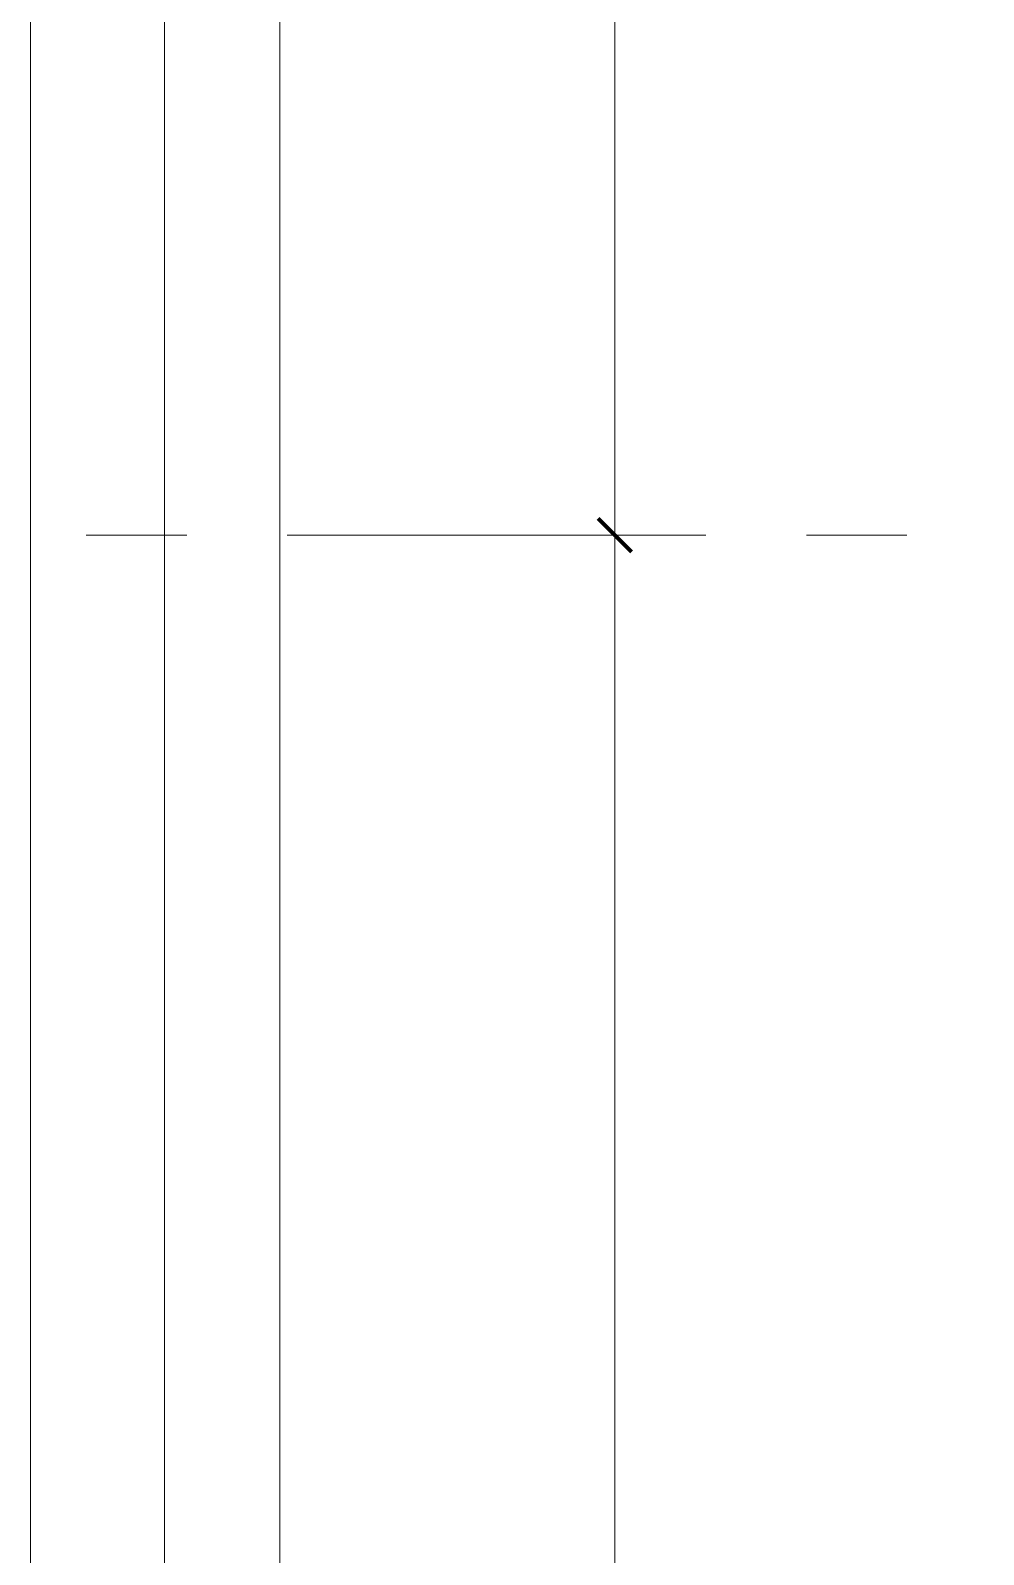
# Model space of a CAD drawing. Header units: millimetres. Extents: x 4711 to 63961, y 15357 to 39432.
# Drawn here: x 18711 to 20133, y 28223 to 30498 of the extents above; entities that cross this region are included whole.
import ezdxf

# ---------------------------------------------------------------- set-up
doc = ezdxf.new("R2010")
doc.units = ezdxf.units.MM
for name, color, linetype in [('A-WALL', 240, 'Continuous'), ('DIM-Text', 176, 'Continuous'), ('Grid', 210, 'Continuous')]:
    doc.layers.add(name, color=color, linetype=linetype)

msp = doc.modelspace()

# ---------------------------------------------------------------- linework, layer by layer
at = {"lineweight": 70}
msp.add_lwpolyline([(19558.2, 29769.8), (19583.2, 29744.8), (19608.2, 29719.8)], dxfattribs=at)
at = {"lineweight": 9}
msp.add_lwpolyline([(19622.8, 29744.8), (19583.2, 29744.8), (19508.2, 29744.8)], dxfattribs=at)
at = {"layer": 'A-WALL', "lineweight": 9}
msp.add_lwpolyline([(34396.3, 18319.2), (38356.3, 18319.2), (18711, 18319.2), (18711, 38319.2), (38511, 38319.2), (38511, 33119.2)], dxfattribs=at)
at = {"layer": 'A-WALL', "lineweight": 18}
msp.add_lwpolyline([(38311, 18419.2), (38311, 18519.2), (37811, 18519.2), (37811, 18319.2), (33111, 18319.2), (33111, 18519.2), (18911, 18519.2), (18911, 38119.2), (18911, 24144.8), (18911, 18519.2), (24831, 18519.2), (24831, 19585.4), (23692.7, 19585.4)], dxfattribs=at)
at = {"layer": 'DIM-Text', "lineweight": 9}
for points in [[(19083.2, 36869.2), (19083.2, 24894.8)], [(19583.2, 24994.8), (19583.2, 29744.8), (19583.2, 32944.8), (19583.2, 36774.8)]]:
    msp.add_lwpolyline(points, dxfattribs=at)
at = {"layer": 'Grid', "lineweight": 9}
for points in [[(18944.2, 29744.8), (18794.2, 29744.8)], [(19719.2, 29744.8), (19094.2, 29744.8)], [(20019.2, 29744.8), (19869.2, 29744.8)]]:
    msp.add_lwpolyline(points, dxfattribs=at)

doc.saveas('drawing.dxf')
